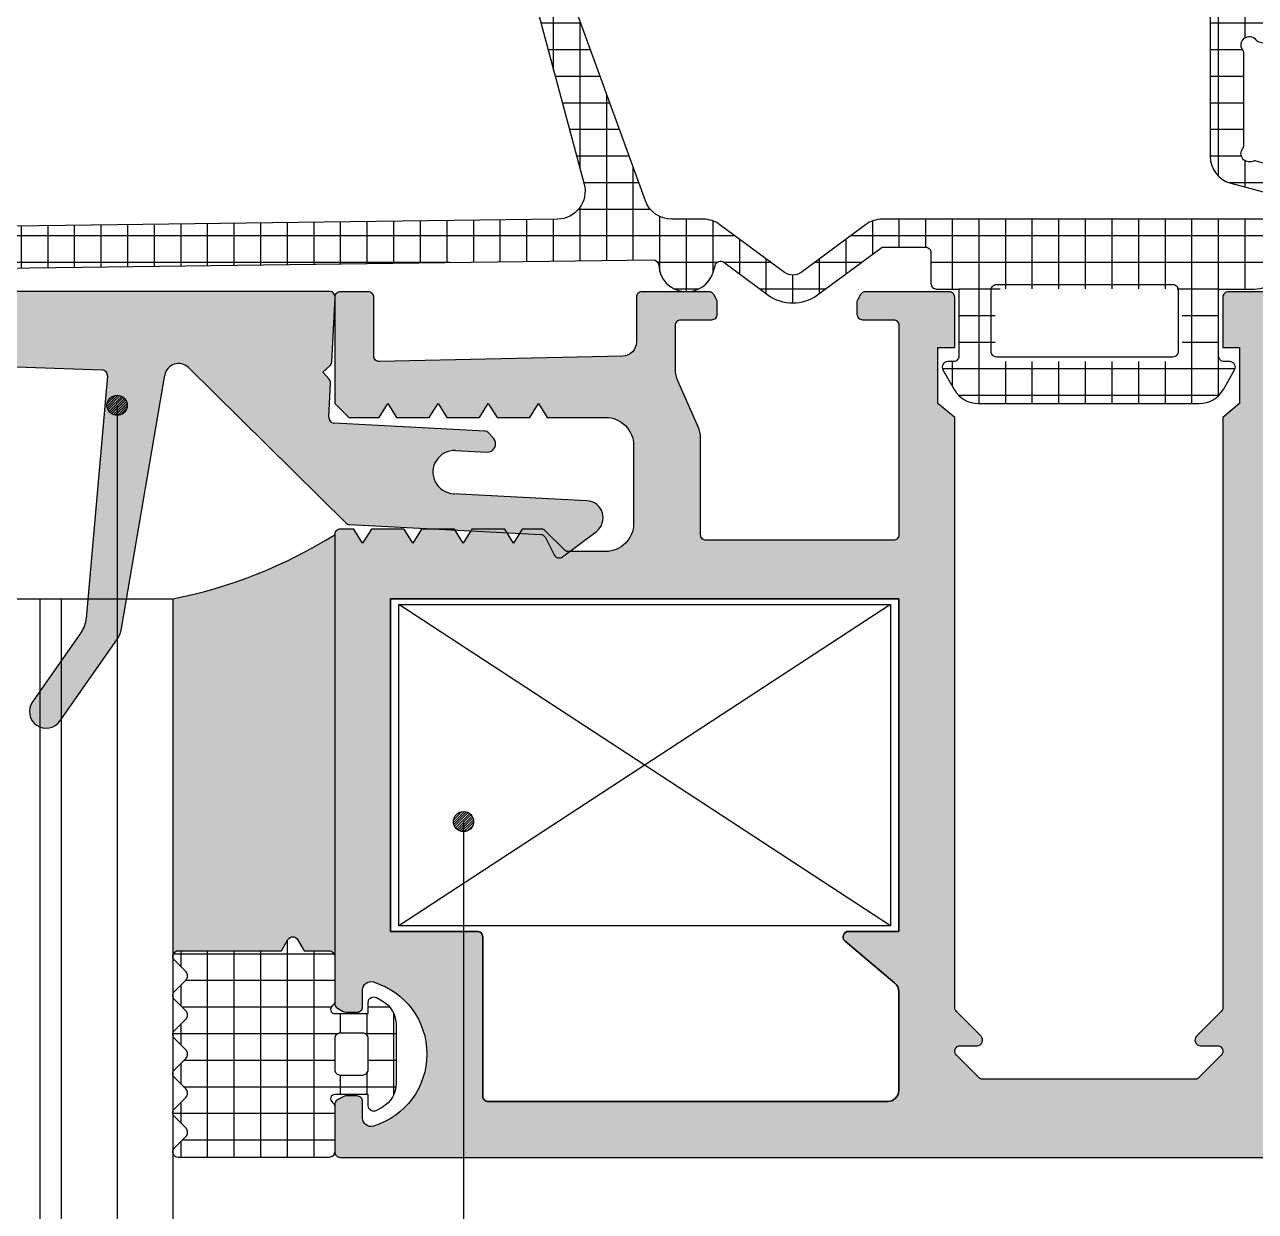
# Model space of a CAD drawing. Header units: millimetres. Extents: x -624 to 1947, y 11274 to 11571.
# Drawn here: x 1099.83 to 1143.9, y 11341.48 to 11383.98 of the extents above; entities that cross this region are included whole.
import ezdxf

# ---------------------------------------------------------------- set-up
doc = ezdxf.new("R2010")
doc.units = ezdxf.units.MM
for name, color, linetype in [('AKSESUAR', 7, 'Continuous'), ('aksesuar_k', 7, 'Continuous'), ('Antet', 7, 'Continuous'), ('FITIL', 11, 'Continuous')]:
    doc.layers.add(name, color=color, linetype=linetype)
pattern_1 = [(0, (466.3012, -1354.6916), (0, 0.9525), []), (90, (466.3012, -1354.6916), (-0.9525, 1e-16), [])]

# ---------------------------------------------------------------- blocks, each defined once
blk = doc.blocks.new('CAM5V')
at = {"linetype": 'Continuous'}
for points in [[(941.474, -529.892), (941.474, -534.475), (940.974, -534.475), (940.974, -529.892)], [(941.474, -529.892), (941.474, -534.475), (940.974, -534.475), (940.974, -529.892)], [(941.474, -529.892), (941.474, -534.475), (940.974, -534.475), (940.974, -529.892)], [(960.474, -529.892), (960.474, -534.475), (960.974, -534.475), (960.974, -529.892)], [(960.474, -529.892), (960.474, -534.475), (960.974, -534.475), (960.974, -529.892)], [(960.474, -529.892), (960.474, -534.475), (960.974, -534.475), (960.974, -529.892)]]:
    blk.add_hatch(color=4, dxfattribs=at).paths.add_polyline_path(points)
at = {"color": 4}
for p, q in [((927.454, -513.992), (927.454, -553.992)), ((927.454, -513.992), (969.734, -513.992)), ((927.454, -513.992), (927.454, -553.992)), ((927.454, -513.992), (969.734, -513.992)), ((927.454, -513.992), (927.454, -553.992)), ((927.454, -513.992), (969.734, -513.992)), ((933.454, -553.992), (933.454, -513.992)), ((933.454, -553.992), (933.454, -513.992)), ((933.454, -553.992), (933.454, -513.992)), ((934.974, -553.992), (934.974, -513.992)), ((934.974, -553.992), (934.974, -513.992)), ((934.974, -553.992), (934.974, -513.992)), ((940.974, -553.992), (940.974, -513.992)), ((940.974, -553.992), (940.974, -513.992)), ((940.974, -553.992), (940.974, -513.992)), ((960.974, -553.992), (960.974, -513.992)), ((960.974, -553.992), (960.974, -513.992)), ((960.974, -553.992), (960.974, -513.992)), ((964.974, -553.992), (964.974, -513.992)), ((964.974, -553.992), (964.974, -513.992)), ((964.974, -553.992), (964.974, -513.992)), ((965.734, -553.992), (965.734, -513.992)), ((965.734, -553.992), (965.734, -513.992)), ((965.734, -553.992), (965.734, -513.992)), ((969.734, -553.992), (969.734, -513.992)), ((969.734, -553.992), (969.734, -513.992)), ((969.734, -553.992), (969.734, -513.992)), ((927.454, -553.992), (969.734, -553.992)), ((927.454, -553.992), (969.734, -553.992)), ((927.454, -553.992), (969.734, -553.992))]:
    blk.add_line(p, q, dxfattribs=at)
for points in [[(941.474, -529.892), (941.474, -534.475), (940.974, -534.475), (940.974, -529.892)], [(941.474, -529.892), (941.474, -534.475), (940.974, -534.475), (940.974, -529.892)], [(941.474, -529.892), (941.474, -534.475), (940.974, -534.475), (940.974, -529.892)], [(960.474, -529.892), (960.474, -534.494), (960.974, -534.494), (960.974, -529.892)], [(960.474, -529.892), (960.474, -534.475), (960.974, -534.475), (960.974, -529.892)], [(960.474, -529.892), (960.474, -534.494), (960.974, -534.494), (960.974, -529.892)], [(960.474, -529.892), (960.474, -534.475), (960.974, -534.475), (960.974, -529.892)], [(960.474, -529.892), (960.474, -534.494), (960.974, -534.494), (960.974, -529.892)], [(960.474, -529.892), (960.474, -534.475), (960.974, -534.475), (960.974, -529.892)]]:
    blk.add_lwpolyline(points, close=True, dxfattribs=at)
for points in [[(958.474, -536.492, -0.414214), (960.474, -534.492), (960.474, -529.892), (941.474, -529.892), (941.474, -534.492, -0.414214), (943.474, -536.492)], [(958.474, -536.492, -0.414214), (960.474, -534.492), (960.474, -529.892), (941.474, -529.892), (941.474, -534.492, -0.414214), (943.474, -536.492)], [(958.474, -536.492, -0.414214), (960.474, -534.492), (960.474, -529.892), (941.474, -529.892), (941.474, -534.492, -0.414214), (943.474, -536.492)], [(958.025, -535.992, -0.300614), (959.974, -534.042), (959.974, -530.392), (941.974, -530.392), (941.974, -534.042, -0.300614), (943.924, -535.992)], [(958.025, -535.992, -0.300614), (959.974, -534.042), (959.974, -530.392), (941.974, -530.392), (941.974, -534.042, -0.300614), (943.924, -535.992)], [(958.025, -535.992, -0.300614), (959.974, -534.042), (959.974, -530.392), (941.974, -530.392), (941.974, -534.042, -0.300614), (943.924, -535.992)]]:
    blk.add_lwpolyline(points, format="xyb", close=True, dxfattribs=at)
blk = doc.blocks.new('A02140')
blk.add_hatch(color=1).paths.add_polyline_path([(1229.317, 10846.434), (1229.317, 10862.895, 0.36397), (1229.151, 10863.092), (1227.588, 10863.368, -0.450467), (1227.197, 10864.006), (1229.273, 10870.796, 0.074313), (1229.317, 10871.088), (1229.317, 10878.685, 0.131652), (1229.29, 10878.785), (1229.09, 10879.132, 0.267949), (1228.917, 10879.232), (1228.517, 10879.232, 0.414214), (1228.317, 10879.032), (1228.317, 10878.551, -0.486696), (1228.069, 10878.357), (1227.078, 10878.601, -0.345265), (1226.317, 10879.572), (1226.317, 10882.232, -0.414214), (1227.317, 10883.232), (1228.117, 10883.232, -0.414214), (1228.317, 10883.032), (1228.317, 10882.432, 0.414214), (1228.517, 10882.232), (1228.917, 10882.232, 0.267949), (1229.09, 10882.332), (1229.29, 10882.678, 0.131652), (1229.317, 10882.778), (1229.317, 10884.432, 0.414214), (1229.117, 10884.632), (1227.792, 10884.632, -0.388879), (1227.593, 10884.814), (1227.512, 10885.739, -0.221695), (1227.599, 10885.978), (1227.775, 10886.153, 0.414214), (1227.775, 10886.578), (1227.613, 10886.74, -0.414214), (1227.613, 10887.164), (1227.788, 10887.34, 0.414214), (1227.788, 10887.764), (1227.613, 10887.94, -0.414214), (1227.613, 10888.364), (1227.788, 10888.54, 0.414214), (1227.788, 10888.964), (1227.201, 10889.552, 0.197461), (1226.99, 10889.64), (1225.969, 10889.64, 0.197461), (1225.758, 10889.552), (1225.17, 10888.964, 0.414214), (1225.17, 10888.54), (1225.346, 10888.364, -0.414214), (1225.346, 10887.94), (1225.17, 10887.764, 0.414214), (1225.17, 10887.34), (1225.346, 10887.164, -0.414214), (1225.346, 10886.74), (1225.184, 10886.578, 0.414214), (1225.184, 10886.153), (1225.36, 10885.978, -0.221695), (1225.446, 10885.739), (1225.326, 10884.81, -0.387272), (1225.13, 10884.632), (1223.834, 10884.632, -0.043661), (1223.799, 10884.635), (1220.605, 10885.198, -0.131652), (1220.135, 10885.417), (1217.796, 10887.38, 1), (1217.024, 10886.461), (1219.749, 10884.174, 0.109518), (1220.133, 10883.975), (1224.827, 10882.717, -0.339454), (1224.975, 10882.524), (1224.975, 10879.058, -0.466308), (1224.623, 10878.762), (1220.611, 10879.47, -0.131652), (1220.142, 10879.688), (1217.802, 10881.652, 1), (1217.031, 10880.733), (1219.756, 10878.446, 0.109518), (1220.14, 10878.246), (1226.499, 10876.542, -0.349216), (1227.239, 10875.541), (1227.066, 10870.586, -0.065543), (1227.023, 10870.329), (1225.11, 10864.069, 0.359628), (1226.185, 10861.481, -0.287312), (1226.716, 10860.562), (1226.507, 10854.574, -0.429634), (1226.29, 10854.382), (1217.607, 10855.141, -0.131652), (1217.121, 10855.318), (1214.619, 10857.07, 1), (1213.93, 10856.087), (1216.844, 10854.047, 0.109518), (1217.244, 10853.882), (1226.321, 10852.331, -0.606617), (1226.593, 10851.486), (1221.026, 10845.854, 0.183818), (1220.968, 10845.724), (1220.609, 10838.869, -0.267949), (1220.5, 10838.702), (1219.883, 10838.387, 0.466308), (1219.814, 10838.088), (1220.726, 10836.879, 0.700208), (1221.824, 10837.215), (1222.075, 10842.001, -1), (1223.62, 10841.92), (1223.561, 10840.806, 0.668179), (1224.062, 10840.567), (1224.254, 10840.74, 0.198912), (1224.319, 10840.878), (1224.602, 10846.27, -0.414214), (1224.812, 10846.46), (1226.028, 10846.396, 0.198912), (1226.172, 10846.447), (1226.426, 10846.676), (1226.654, 10846.422, 0.198912), (1226.792, 10846.356), (1229.106, 10846.235, 0.429634)])
at = {"color": 1}
for p, q in [((1229.317, 10846.434), (1229.317, 10862.895)), ((1226.716, 10860.562), (1226.507, 10854.574)), ((1217.121, 10855.318), (1214.619, 10857.07)), ((1213.93, 10856.087), (1216.844, 10854.047)), ((1226.29, 10854.382), (1217.607, 10855.141)), ((1217.244, 10853.882), (1226.321, 10852.331)), ((1226.593, 10851.486), (1221.026, 10845.854)), ((1224.812, 10846.46), (1226.028, 10846.396)), ((1226.172, 10846.447), (1226.426, 10846.676)), ((1226.426, 10846.676), (1226.654, 10846.422)), ((1224.319, 10840.878), (1224.602, 10846.27)), ((1226.792, 10846.356), (1229.106, 10846.235)), ((1220.968, 10845.724), (1220.609, 10838.869)), ((1221.824, 10837.215), (1222.075, 10842.001)), ((1223.62, 10841.92), (1223.561, 10840.806)), ((1224.062, 10840.567), (1224.254, 10840.74)), ((1220.5, 10838.702), (1219.883, 10838.387)), ((1219.814, 10838.088), (1220.726, 10836.879))]:
    blk.add_line(p, q, dxfattribs=at)
for centre, radius, start, end in [((1214.275, 10856.579), 0.6, 55, 235), ((1217.694, 10856.138), 1, 235, 265), ((1226.308, 10854.581), 0.2, 265, 358), ((1217.418, 10854.866), 1, 235, 260), ((1226.237, 10851.838), 0.5, 315.3371, 80.3039), ((1224.802, 10846.26), 0.2, 87, 177), ((1226.038, 10846.596), 0.2, 267, 312), ((1229.117, 10846.434), 0.2, 267, 0), ((1226.803, 10846.556), 0.2, 222, 267), ((1221.168, 10845.713), 0.2, 135.3371, 177), ((1222.847, 10841.96), 0.773, 357, 177), ((1223.861, 10840.79), 0.3, 177, 312), ((1224.12, 10840.888), 0.2, 312, 357), ((1220.409, 10838.88), 0.2, 297, 357), ((1219.974, 10838.209), 0.2, 117, 217), ((1221.214, 10837.247), 0.611, 217, 357)]:
    blk.add_arc(centre, radius, start, end, dxfattribs=at)
blk = doc.blocks.new('3085 - KT.')
at = {"layer": 'aksesuar_k', "color": 3}
for p, q in [((-604.037, 11409.594), (-592.537, 11427.194)), ((-592.537, 11409.594), (-604.037, 11427.194))]:
    blk.add_line(p, q, dxfattribs=at)
at = {"layer": 'aksesuar_k', "color": 3, "flags": 128}
blk.add_lwpolyline([(-604.037, 11409.594), (-604.037, 11427.194), (-592.537, 11427.194), (-592.537, 11409.594)], close=True, dxfattribs=at)

msp = doc.modelspace()

# ---------------------------------------------------------------- hatches: boundary and pattern name
msp.add_hatch(color=7).paths.add_polyline_path([(1110.931, 11350.613), (1110.931, 11365.713, -0.090493), (1105.131, 11363.413), (1105.131, 11350.613, -0.414214), (1105.331, 11350.813), (1109.027, 11350.813), (1109.258, 11351.213, -0.57735), (1109.604, 11351.213), (1109.835, 11350.813), (1110.731, 11350.813, -0.414214)])
at = {"layer": 'AKSESUAR', "linetype": 'ByBlock'}
h = msp.add_hatch(color=30, dxfattribs=at)
h.paths.add_polyline_path([(1220.931, 11374.213), (1220.931, 11343.413), (1111.131, 11343.413, -0.414214), (1110.931, 11343.613), (1110.931, 11345.297, -0.267949), (1111.031, 11345.47), (1111.231, 11345.586, -0.131652), (1111.331, 11345.613), (1111.731, 11345.613, -0.414214), (1111.931, 11345.413), (1111.931, 11344.817, 0.50381), (1112.319, 11344.53, 0.740532), (1112.319, 11349.695, 0.50381), (1111.931, 11349.408), (1111.931, 11348.813, -0.414214), (1111.731, 11348.613), (1111.331, 11348.613, -0.131652), (1111.231, 11348.639), (1111.031, 11348.755, -0.267949), (1110.931, 11348.928), (1110.931, 11365.713, -0.414214), (1111.131, 11365.913), (1111.619, 11365.913), (1111.931, 11365.413), (1112.243, 11365.913), (1113.419, 11365.913), (1113.731, 11365.413), (1114.043, 11365.913), (1115.219, 11365.913), (1115.531, 11365.413), (1115.843, 11365.913), (1117.019, 11365.913), (1117.331, 11365.413), (1117.643, 11365.913), (1118.331, 11365.913, -0.198912), (1118.472, 11365.854), (1119.155, 11365.171, 0.198912), (1119.297, 11365.113), (1120.631, 11365.113, 0.414214), (1121.631, 11366.113), (1121.631, 11368.913, 0.414214), (1120.631, 11369.913), (1118.543, 11369.913), (1118.231, 11370.413), (1117.919, 11369.913), (1116.743, 11369.913), (1116.431, 11370.413), (1116.119, 11369.913), (1114.943, 11369.913), (1114.631, 11370.413), (1114.319, 11369.913), (1113.143, 11369.913), (1112.831, 11370.413), (1112.519, 11369.913), (1111.431, 11369.913), (1110.931, 11370.413), (1110.931, 11374.213, -0.414214), (1111.131, 11374.413), (1112.131, 11374.413, -0.414214), (1112.331, 11374.213), (1112.331, 11372.113, 0.420959), (1112.536, 11371.913), (1121.243, 11372.113, 0.4075), (1121.731, 11372.613), (1121.731, 11374.213, -0.414214), (1121.931, 11374.413), (1124.331, 11374.413, -0.267949), (1124.504, 11374.313), (1124.604, 11374.139, -0.131652), (1124.631, 11374.039), (1124.631, 11373.613, -0.414214), (1124.431, 11373.413), (1123.331, 11373.413, 0.414214), (1123.131, 11373.213), (1123.131, 11371.625, 0.104964), (1123.217, 11371.219), (1123.945, 11369.582, -0.104964), (1124.031, 11369.176), (1124.031, 11365.713, 0.414214), (1124.231, 11365.513), (1130.931, 11365.513, 0.414214), (1131.131, 11365.713), (1131.131, 11373.213, 0.414214), (1130.931, 11373.413), (1129.831, 11373.413, -0.414214), (1129.631, 11373.613), (1129.631, 11374.039, -0.131652), (1129.658, 11374.139), (1129.758, 11374.313, -0.267949), (1129.931, 11374.413), (1132.931, 11374.413, -0.414214), (1133.131, 11374.213), (1133.131, 11372.413), (1132.531, 11372.413), (1132.531, 11370.413), (1133.131, 11369.909), (1133.131, 11348.778, 0.198912), (1133.19, 11348.637), (1134.072, 11347.754, -0.668179), (1133.931, 11347.413), (1133.331, 11347.413, 0.668179), (1133.19, 11347.071), (1133.99, 11346.271, 0.198912), (1134.131, 11346.213), (1141.731, 11346.213, 0.198912), (1141.872, 11346.271), (1142.672, 11347.071, 0.668179), (1142.531, 11347.413), (1141.931, 11347.413, -0.668179), (1141.79, 11347.754), (1142.672, 11348.637, 0.198912), (1142.731, 11348.778), (1142.731, 11369.909), (1143.331, 11370.413), (1143.331, 11372.413), (1142.731, 11372.413), (1142.731, 11374.213, -0.414214), (1142.931, 11374.413), (1144.831, 11374.413, -0.414214), (1145.031, 11374.213), (1145.031, 11372.413), (1144.431, 11372.413), (1144.431, 11370.413), (1145.031, 11369.909), (1145.031, 11348.778, 0.198912), (1145.09, 11348.637), (1145.972, 11347.754, -0.668179), (1145.831, 11347.413), (1145.231, 11347.413, 0.668179), (1145.09, 11347.071), (1145.89, 11346.271, 0.198912), (1146.031, 11346.213), (1153.631, 11346.213, 0.198912), (1153.772, 11346.271), (1154.572, 11347.071, 0.668179), (1154.431, 11347.413), (1153.831, 11347.413, -0.668179), (1153.69, 11347.754), (1154.572, 11348.637, 0.198912), (1154.631, 11348.778), (1154.631, 11369.909), (1155.231, 11370.413), (1155.231, 11372.413), (1154.631, 11372.413), (1154.631, 11374.213, -0.414214), (1154.831, 11374.413), (1156.731, 11374.413, -0.414214), (1156.931, 11374.213), (1156.931, 11359.913), (1207.031, 11359.913), (1207.031, 11374.213, -0.414214), (1207.231, 11374.413), (1208.831, 11374.413, -0.414214), (1209.031, 11374.213), (1209.031, 11372.413), (1208.431, 11372.413), (1208.431, 11370.413), (1209.031, 11369.909), (1209.031, 11348.778, 0.198912), (1209.09, 11348.637), (1209.972, 11347.754, -0.668179), (1209.831, 11347.413), (1209.231, 11347.413, 0.668179), (1209.09, 11347.071), (1209.89, 11346.271, 0.198912), (1210.031, 11346.213), (1217.631, 11346.213, 0.198912), (1217.772, 11346.271), (1218.572, 11347.071, 0.668179), (1218.431, 11347.413), (1217.831, 11347.413, -0.668179), (1217.69, 11347.754), (1218.572, 11348.637, 0.198912), (1218.631, 11348.778), (1218.631, 11369.909), (1219.231, 11370.413), (1219.231, 11372.413), (1218.631, 11372.413), (1218.631, 11374.213, -0.414214), (1218.831, 11374.413), (1220.731, 11374.413, -0.414214)])
h.paths.add_polyline_path([(1112.931, 11363.413), (1112.931, 11351.508), (1116.031, 11351.508, -0.414214), (1116.231, 11351.308), (1116.231, 11345.613, 0.414214), (1116.431, 11345.413), (1130.731, 11345.413, 0.414214), (1131.131, 11345.813), (1131.131, 11349.35, 0.221695), (1130.988, 11349.657), (1129.203, 11351.155, -0.700208), (1129.331, 11351.508), (1131.131, 11351.508), (1131.131, 11363.413)], flags=16)
h.paths.add_polyline_path([(1156.631, 11357.913), (1156.631, 11345.413), (1207.031, 11345.413), (1207.031, 11357.913)], flags=16)
at = {"layer": 'Antet'}
h = msp.add_hatch(dxfattribs=at)
h.set_pattern_fill('LINE', color=0, scale=0.5, angle=45, style=0)
h.set_pattern_definition([(45, (2129.49597, 11334.51876), (-0.044194174, 0.044194174), [])])
edge = h.paths.add_edge_path()
edge.add_arc((1103.14, 11370.347), 0.362, 0, 360)
h = msp.add_hatch(dxfattribs=at)
h.set_pattern_fill('LINE', color=0, scale=0.5, angle=45, style=0)
h.set_pattern_definition([(45, (2141.90043, 11319.60932), (-0.044194174, 0.044194174), [])])
edge = h.paths.add_edge_path()
edge.add_arc((1115.544, 11355.438), 0.362, 0, 360)
at = {"layer": 'FITIL'}
h = msp.add_hatch(dxfattribs=at)
h.set_pattern_fill('NET', color=256, scale=0.3, style=0)
h.set_pattern_definition(pattern_1)
h.paths.add_polyline_path([(1144.569, 11374.813), (1147.518, 11377.762, 0.198912), (1147.577, 11377.903), (1147.577, 11396.72), (1151.877, 11396.72, -0.414214), (1152.077, 11396.52), (1152.077, 11391.067, 0.267949), (1152.177, 11390.894, -0.767327), (1152.077, 11390.52), (1150.877, 11390.52), (1150.877, 11390.92, 0.57735), (1150.577, 11391.094), (1150.377, 11390.978, 0.267949), (1149.877, 11390.112), (1149.877, 11387.129, 0.267949), (1150.377, 11386.263), (1150.577, 11386.147, 0.57735), (1150.877, 11386.32), (1150.877, 11386.72), (1152.077, 11386.72, -0.767327), (1152.177, 11386.347, 0.267949), (1152.077, 11386.174), (1152.077, 11384.62, 0.414214), (1152.277, 11384.42), (1154.177, 11384.42, 0.414214), (1154.377, 11384.62), (1154.377, 11384.938), (1154.718, 11385.279, 0.414214), (1154.718, 11385.562), (1154.377, 11385.903), (1154.377, 11386.938), (1154.718, 11387.279, 0.414214), (1154.718, 11387.562), (1154.377, 11387.903), (1154.377, 11388.938), (1154.718, 11389.279, 0.414214), (1154.718, 11389.562), (1154.377, 11389.903), (1154.377, 11390.938), (1154.718, 11391.279, 0.414214), (1154.718, 11391.562), (1154.377, 11391.903), (1154.377, 11392.938), (1154.718, 11393.279, 0.414214), (1154.718, 11393.562), (1154.377, 11393.903), (1154.377, 11394.938), (1154.718, 11395.279, 0.414214), (1154.718, 11395.562), (1154.377, 11395.903), (1154.377, 11396.938), (1154.718, 11397.279, 0.414214), (1154.718, 11397.562), (1154.377, 11397.903), (1154.377, 11398.508, 0.109518), (1154.283, 11398.93), (1153.408, 11400.806, 0.247183), (1149.699, 11403.625, 0.227201), (1143.888, 11401.944, 0.859224), (1144.427, 11401.115, -0.148216), (1149.603, 11401.802, -1.178156), (1148.719, 11399.184, 0.145677), (1147.097, 11399.512, 0.388151), (1145.277, 11397.52), (1145.277, 11396.403), (1144.935, 11396.062, 0.414214), (1144.935, 11395.779), (1145.277, 11395.438), (1145.277, 11394.403), (1144.935, 11394.062, 0.414214), (1144.935, 11393.779), (1145.277, 11393.438), (1145.277, 11392.403), (1144.935, 11392.062, 0.414214), (1144.935, 11391.779), (1145.277, 11391.438), (1145.277, 11390.403), (1144.935, 11390.062, 0.414214), (1144.935, 11389.779), (1145.277, 11389.438), (1145.277, 11388.403), (1144.935, 11388.062, 0.414214), (1144.935, 11387.779), (1145.277, 11387.438), (1145.277, 11386.403), (1144.935, 11386.062, 0.414214), (1144.935, 11385.779), (1145.277, 11385.438), (1145.277, 11384.338, -0.493145), (1145.025, 11384.145), (1142.528, 11384.814, 0.493145), (1142.277, 11384.621), (1142.277, 11379.272, 0.339454), (1143.018, 11378.306), (1144.88, 11377.807, -0.876976), (1144.777, 11377.02), (1130.527, 11377.02, 0.160487), (1129.932, 11376.825), (1127.624, 11375.118, -0.32946), (1127.029, 11375.118), (1124.721, 11376.825, 0.160487), (1124.127, 11377.02), (1122.991, 11377.02, -0.315299), (1122.051, 11377.678), (1119.042, 11385.946, 0.221695), (1117.846, 11387.142), (1115.532, 11387.984, 1), (1115.121, 11386.857), (1117.333, 11386.052, -0.244698), (1117.957, 11385.371), (1119.857, 11378.279, -0.489206), (1118.904, 11377.02), (1079.923, 11376.526), (1080.529, 11378.788, 0.414214), (1079.539, 11380.503), (1077.658, 11381.007, 0.414214), (1077.168, 11380.724), (1077.09, 11380.434, 0.414214), (1077.373, 11379.944), (1079.158, 11379.466, -0.414214), (1079.299, 11379.221), (1078.56, 11376.462, -0.339454), (1077.594, 11375.72), (1075.477, 11375.72, -0.39896), (1074.478, 11376.668), (1074.27, 11380.641, 0.900404), (1073.475, 11380.683), (1072.967, 11377.474, -0.202034), (1072.148, 11376.155), (1067.503, 11372.865, 0.912212), (1067.802, 11372.348), (1071.895, 11374.239, 0.202229), (1071.999, 11374.354, -0.56776), (1072.673, 11374.489, 0.211717), (1072.828, 11374.42), (1074.23, 11374.42, 0.267949), (1074.403, 11374.52, -0.767327), (1074.777, 11374.42), (1074.777, 11373.22), (1074.377, 11373.22, 0.57735), (1074.203, 11372.92), (1074.319, 11372.72, 0.267949), (1075.185, 11372.22), (1077.268, 11372.22, 0.267949), (1078.134, 11372.72), (1078.25, 11372.92, 0.57735), (1078.077, 11373.22), (1077.677, 11373.22), (1077.677, 11374.42, -0.767327), (1078.05, 11374.52, 0.267949), (1078.223, 11374.42), (1079.052, 11374.42, 0.339454), (1079.438, 11374.717), (1079.519, 11375.02), (1122.325, 11375.564, -0.404149), (1122.528, 11375.373, 0.856324), (1124.492, 11375.162), (1124.548, 11375.369, -0.528747), (1124.86, 11375.478), (1126.435, 11374.314, 0.32946), (1128.218, 11374.314), (1130.527, 11376.02), (1132.077, 11376.02, -0.414214), (1132.277, 11375.82), (1132.277, 11374.72, 0.414214), (1132.477, 11374.52), (1133.277, 11374.52), (1133.277, 11372.12, -0.414214), (1133.077, 11371.92), (1132.877, 11371.92, 0.57735), (1132.703, 11371.62), (1133.107, 11370.92, 0.267949), (1133.973, 11370.42), (1141.88, 11370.42, 0.267949), (1142.746, 11370.92), (1143.15, 11371.62, 0.57735), (1142.977, 11371.92), (1142.777, 11371.92, -0.414214), (1142.577, 11372.12), (1142.577, 11374.52), (1143.862, 11374.52, 0.198912)])
h.paths.add_polyline_path([(1143.437, 11379.552, 0.162278), (1143.477, 11379.672), (1143.477, 11382.964, 0.162278), (1143.437, 11383.084, -0.989063), (1143.912, 11383.449, 0.162278), (1144.018, 11383.379), (1145.038, 11383.106, 0.162278), (1145.165, 11383.113, -0.758627), (1145.517, 11382.655, 0.162278), (1145.477, 11382.535), (1145.477, 11379.243, 0.162278), (1145.517, 11379.123, -0.989063), (1145.041, 11378.758, 0.162278), (1144.935, 11378.827), (1143.915, 11379.101, 0.162278), (1143.788, 11379.093, -0.758627)], flags=16)
h.paths.add_polyline_path([(1075.477, 11374.22, -0.414214), (1075.677, 11374.42), (1076.777, 11374.42, -0.414214), (1076.977, 11374.22), (1076.977, 11373.42, -0.414214), (1076.777, 11373.22), (1075.677, 11373.22, -0.414214), (1075.477, 11373.42)], flags=16)
h.paths.add_polyline_path([(1134.577, 11372.12), (1134.577, 11374.32, -0.414214), (1134.777, 11374.52), (1141.077, 11374.52, -0.414214), (1141.277, 11374.32), (1141.277, 11372.12, -0.414214), (1141.077, 11371.92), (1134.777, 11371.92, -0.414214)], flags=16)
h.paths.add_polyline_path([(1150.877, 11389.62, -0.414214), (1151.077, 11389.82), (1151.877, 11389.82, -0.414214), (1152.077, 11389.62), (1152.077, 11387.62, -0.414214), (1151.877, 11387.42), (1151.077, 11387.42, -0.414214), (1150.877, 11387.62)], flags=16)
h = msp.add_hatch(dxfattribs=at)
h.set_pattern_fill('NET', color=256, scale=0.3, style=0)
h.set_pattern_definition(pattern_1)
h.paths.add_polyline_path([(1105.331, 11350.813), (1109.027, 11350.813), (1109.258, 11351.213, -0.57735), (1109.604, 11351.213), (1109.835, 11350.813), (1110.731, 11350.813, -0.414214), (1110.931, 11350.613), (1110.931, 11349, -0.245393), (1110.845, 11348.836, 0.734238), (1110.931, 11348.563), (1112.131, 11348.563), (1112.131, 11348.963, -0.57735), (1112.431, 11349.136), (1112.631, 11349.02, -0.267949), (1113.131, 11348.154), (1113.131, 11346.071, -0.267949), (1112.631, 11345.205), (1112.431, 11345.089, -0.57735), (1112.131, 11345.263), (1112.131, 11345.663), (1110.931, 11345.663, 0.734238), (1110.845, 11345.389, -0.245393), (1110.931, 11345.225), (1110.931, 11343.613, -0.414214), (1110.731, 11343.413), (1105.331, 11343.413, -0.668179), (1105.19, 11343.754), (1105.607, 11344.171, 0.414214), (1105.607, 11344.454), (1105.19, 11344.871, -0.414214), (1105.19, 11345.154), (1105.607, 11345.571, 0.414214), (1105.607, 11345.854), (1105.19, 11346.271, -0.414214), (1105.19, 11346.554), (1105.607, 11346.971, 0.414214), (1105.607, 11347.254), (1105.19, 11347.671, -0.414214), (1105.19, 11347.954), (1105.607, 11348.371, 0.414214), (1105.607, 11348.654), (1105.19, 11349.071, -0.414214), (1105.19, 11349.354), (1105.607, 11349.771, 0.414214), (1105.607, 11350.054), (1105.19, 11350.471, -0.668179)])
h.paths.add_polyline_path([(1111.131, 11346.363), (1111.931, 11346.363, 0.414214), (1112.131, 11346.563), (1112.131, 11347.663, 0.414214), (1111.931, 11347.863), (1111.131, 11347.863, 0.414214), (1110.931, 11347.663), (1110.931, 11346.563, 0.414214)], flags=16)

# ---------------------------------------------------------------- linework, layer by layer
at = {"color": 140}
for p, q in [((1103.14, 11370.347), (1103.14, 11314.936)), ((1115.544, 11355.438), (1115.544, 11314.936))]:
    msp.add_line(p, q, dxfattribs=at)
at = {"color": 11}
msp.add_lwpolyline([(1143.441, 11379.544, 0.162278), (1143.481, 11379.664), (1143.481, 11382.956, 0.162278), (1143.441, 11383.076, -0.989063), (1143.917, 11383.441, 0.162278), (1144.023, 11383.371), (1145.043, 11383.098, 0.162278), (1145.169, 11383.105, -0.758627), (1145.521, 11382.647, 0.162278), (1145.481, 11382.527), (1145.481, 11379.235, 0.162278), (1145.521, 11379.115, -0.989063), (1145.045, 11378.75, 0.162278), (1144.94, 11378.819), (1143.919, 11379.093, 0.162278), (1143.793, 11379.085, -0.758627)], format="xyb", close=True, dxfattribs=at)
at = {"color": 0}
msp.add_lwpolyline([(1144.831, 11374.413), (1142.931, 11374.413, 0.414214), (1142.731, 11374.213), (1142.731, 11372.413), (1143.331, 11372.413), (1143.331, 11370.413), (1142.731, 11369.909), (1142.731, 11348.778, -0.198912), (1142.672, 11348.637), (1141.79, 11347.754, 0.668179), (1141.931, 11347.413), (1142.531, 11347.413, -0.668179), (1142.672, 11347.071), (1141.872, 11346.271, -0.198912), (1141.731, 11346.213), (1134.131, 11346.213, -0.198912), (1133.99, 11346.271), (1133.19, 11347.071, -0.668179), (1133.331, 11347.413), (1133.931, 11347.413, 0.668179), (1134.072, 11347.754), (1133.19, 11348.637, -0.198912), (1133.131, 11348.778), (1133.131, 11369.909), (1132.531, 11370.413), (1132.531, 11372.413), (1133.131, 11372.413), (1133.131, 11374.213, 0.414214), (1132.931, 11374.413), (1129.931, 11374.413, 0.267949), (1129.758, 11374.313), (1129.658, 11374.139, 0.131652), (1129.631, 11374.039), (1129.631, 11373.613, 0.414214), (1129.831, 11373.413), (1130.931, 11373.413, -0.414214), (1131.131, 11373.213), (1131.131, 11365.713, -0.414214), (1130.931, 11365.513), (1124.231, 11365.513, -0.414214), (1124.031, 11365.713), (1124.031, 11369.176, 0.104964), (1123.945, 11369.582), (1123.217, 11371.219, -0.104964), (1123.131, 11371.625), (1123.131, 11373.213, -0.414214), (1123.331, 11373.413), (1124.431, 11373.413, 0.414214), (1124.631, 11373.613), (1124.631, 11374.039, 0.131652), (1124.604, 11374.139), (1124.504, 11374.313, 0.267949), (1124.331, 11374.413), (1121.931, 11374.413, 0.414214), (1121.731, 11374.213), (1121.731, 11372.613, -0.4075), (1121.243, 11372.113), (1112.536, 11371.913, -0.420959), (1112.331, 11372.113), (1112.331, 11374.213, 0.414214), (1112.131, 11374.413), (1111.131, 11374.413, 0.414214), (1110.931, 11374.213), (1110.931, 11370.413), (1111.431, 11369.913), (1112.519, 11369.913), (1112.831, 11370.413), (1113.143, 11369.913), (1114.319, 11369.913), (1114.631, 11370.413), (1114.943, 11369.913), (1116.119, 11369.913), (1116.431, 11370.413), (1116.743, 11369.913), (1117.919, 11369.913), (1118.231, 11370.413), (1118.543, 11369.913), (1120.631, 11369.913, -0.414214), (1121.631, 11368.913), (1121.631, 11366.113, -0.414214), (1120.631, 11365.113), (1119.297, 11365.113, -0.198912), (1119.155, 11365.171), (1118.472, 11365.854, 0.198912), (1118.331, 11365.913), (1117.643, 11365.913), (1117.331, 11365.413), (1117.019, 11365.913), (1115.843, 11365.913), (1115.531, 11365.413), (1115.219, 11365.913), (1114.043, 11365.913), (1113.731, 11365.413), (1113.419, 11365.913), (1112.243, 11365.913), (1111.931, 11365.413), (1111.619, 11365.913), (1111.131, 11365.913, 0.414214), (1110.931, 11365.713), (1110.931, 11348.928, 0.267949), (1111.031, 11348.755), (1111.231, 11348.639, 0.131652), (1111.331, 11348.613), (1111.731, 11348.613, 0.414214), (1111.931, 11348.813), (1111.931, 11349.408, -0.50381), (1112.319, 11349.695, -0.740532), (1112.319, 11344.53, -0.50381), (1111.931, 11344.817), (1111.931, 11345.413, 0.414214), (1111.731, 11345.613), (1111.331, 11345.613, 0.131652), (1111.231, 11345.586), (1111.031, 11345.47, 0.267949), (1110.931, 11345.297), (1110.931, 11343.613, 0.414214), (1111.131, 11343.413), (1220.931, 11343.413)], format="xyb", dxfattribs=at)
for points in [[(1112.931, 11351.508), (1112.931, 11363.413), (1131.131, 11363.413), (1131.131, 11351.508), (1129.331, 11351.508, 0.700208), (1129.203, 11351.155), (1130.988, 11349.657, -0.221695), (1131.131, 11349.35), (1131.131, 11345.813, -0.414214), (1130.731, 11345.413), (1116.431, 11345.413, -0.414214), (1116.231, 11345.613), (1116.231, 11351.308, 0.414214), (1116.031, 11351.508)], [(1116.431, 11345.413), (1130.731, 11345.413, 0.414214), (1131.131, 11345.813), (1131.131, 11349.35, 0.221695), (1130.988, 11349.657), (1129.203, 11351.155, -0.700208), (1129.331, 11351.508), (1131.131, 11351.508), (1131.131, 11363.413), (1112.931, 11363.413), (1112.931, 11351.508), (1116.031, 11351.508, -0.414214), (1116.231, 11351.308), (1116.231, 11345.613, 0.414214)]]:
    msp.add_lwpolyline(points, format="xyb", close=True, dxfattribs=at)
at = {"color": 11, "linetype": 'Continuous', "flags": 128}
msp.add_lwpolyline([(1105.331, 11350.813), (1109.027, 11350.813), (1109.258, 11351.213, -0.57735), (1109.604, 11351.213), (1109.835, 11350.813), (1110.731, 11350.813, -0.414214), (1110.931, 11350.613), (1110.931, 11349, -0.245393), (1110.845, 11348.836, 0.734238), (1110.931, 11348.563), (1112.131, 11348.563), (1112.131, 11348.963, -0.57735), (1112.431, 11349.136), (1112.631, 11349.02, -0.267949), (1113.131, 11348.154), (1113.131, 11346.071, -0.267949), (1112.631, 11345.205), (1112.431, 11345.089, -0.57735), (1112.131, 11345.263), (1112.131, 11345.663), (1110.931, 11345.663, 0.734238), (1110.845, 11345.389, -0.245393), (1110.931, 11345.225), (1110.931, 11343.613, -0.414214), (1110.731, 11343.413), (1105.331, 11343.413, -0.668179), (1105.19, 11343.754), (1105.607, 11344.171, 0.414214), (1105.607, 11344.454), (1105.19, 11344.871, -0.414214), (1105.19, 11345.154), (1105.607, 11345.571, 0.414214), (1105.607, 11345.854), (1105.19, 11346.271, -0.414214), (1105.19, 11346.554), (1105.607, 11346.971, 0.414214), (1105.607, 11347.254), (1105.19, 11347.671, -0.414214), (1105.19, 11347.954), (1105.607, 11348.371, 0.414214), (1105.607, 11348.654), (1105.19, 11349.071, -0.414214), (1105.19, 11349.354), (1105.607, 11349.771, 0.414214), (1105.607, 11350.054), (1105.19, 11350.471, -0.668179)], format="xyb", close=True, dxfattribs=at)
msp.add_arc((1101.729, 11380.455), 17.378, 281.2893, 301.9725)
at = {"layer": 'Antet', "color": 0}
for centre in [(1103.14, 11370.347), (1115.544, 11355.438)]:
    msp.add_circle(centre, 0.362, dxfattribs=at)
at = {"layer": 'FITIL'}
for points in [[(1144.781, 11377.013), (1130.531, 11377.013, 0.160487), (1129.937, 11376.817), (1127.628, 11375.11, -0.32946), (1127.034, 11375.11), (1124.725, 11376.817, 0.160487), (1124.131, 11377.013), (1122.995, 11377.013, -0.315299), (1122.056, 11377.671), (1119.046, 11385.939, 0.221695), (1117.851, 11387.134), (1115.536, 11387.976, 1), (1115.126, 11386.849), (1117.338, 11386.044, -0.244698), (1117.962, 11385.363), (1119.862, 11378.271, -0.489206), (1118.908, 11377.013), (1079.927, 11376.518)], [(1145.03, 11384.137), (1142.533, 11384.806, 0.493145), (1142.281, 11384.613), (1142.281, 11379.264, 0.339454), (1143.022, 11378.298), (1144.885, 11377.799, -0.876976)], [(1079.524, 11375.013), (1122.33, 11375.556, -0.404149), (1122.532, 11375.365, 0.856324), (1124.497, 11375.154), (1124.553, 11375.361, -0.528747), (1124.865, 11375.47), (1126.439, 11374.306, 0.32946), (1128.223, 11374.306), (1130.531, 11376.013), (1132.081, 11376.013, -0.414214), (1132.281, 11375.813), (1132.281, 11374.713, 0.414214), (1132.481, 11374.513), (1133.281, 11374.513), (1133.281, 11372.113, -0.414214), (1133.081, 11371.913), (1132.881, 11371.913, 0.57735), (1132.708, 11371.613), (1133.112, 11370.913, 0.267949), (1133.978, 11370.413), (1141.884, 11370.413, 0.267949), (1142.75, 11370.913), (1143.154, 11371.613, 0.57735), (1142.981, 11371.913), (1142.781, 11371.913, -0.414214), (1142.581, 11372.113), (1142.581, 11374.513), (1143.867, 11374.513, 0.198912), (1144.574, 11374.805)]]:
    msp.add_lwpolyline(points, format="xyb", dxfattribs=at)
msp.add_lwpolyline([(1134.434, 11372.278), (1134.434, 11374.478, -0.414214), (1134.634, 11374.678), (1140.934, 11374.678, -0.414214), (1141.134, 11374.478), (1141.134, 11372.278, -0.414214), (1140.934, 11372.078), (1134.634, 11372.078, -0.414214)], format="xyb", close=True, dxfattribs=at)
at = {"layer": 'FITIL', "flags": 128}
msp.add_lwpolyline([(1111.131, 11346.363), (1111.931, 11346.363, 0.414214), (1112.131, 11346.563), (1112.131, 11347.663, 0.414214), (1111.931, 11347.863), (1111.131, 11347.863, 0.414214), (1110.931, 11347.663), (1110.931, 11346.563, 0.414214)], format="xyb", close=True, dxfattribs=at)

# ---------------------------------------------------------------- block references
at = {"color": 0, "rotation": 90.00000000000014}
msp.add_blockref('A02140', (11957.179, 10145.108), dxfattribs=at)
at = {"color": 6, "xscale": -1, "rotation": 180}
msp.add_blockref('CAM5V', (135.397, 10809.421), dxfattribs=at)
at = {"color": 1, "rotation": 90}
msp.add_blockref('3085 - KT.', (12540.425, 11955.748), dxfattribs=at)

doc.saveas('drawing.dxf')
